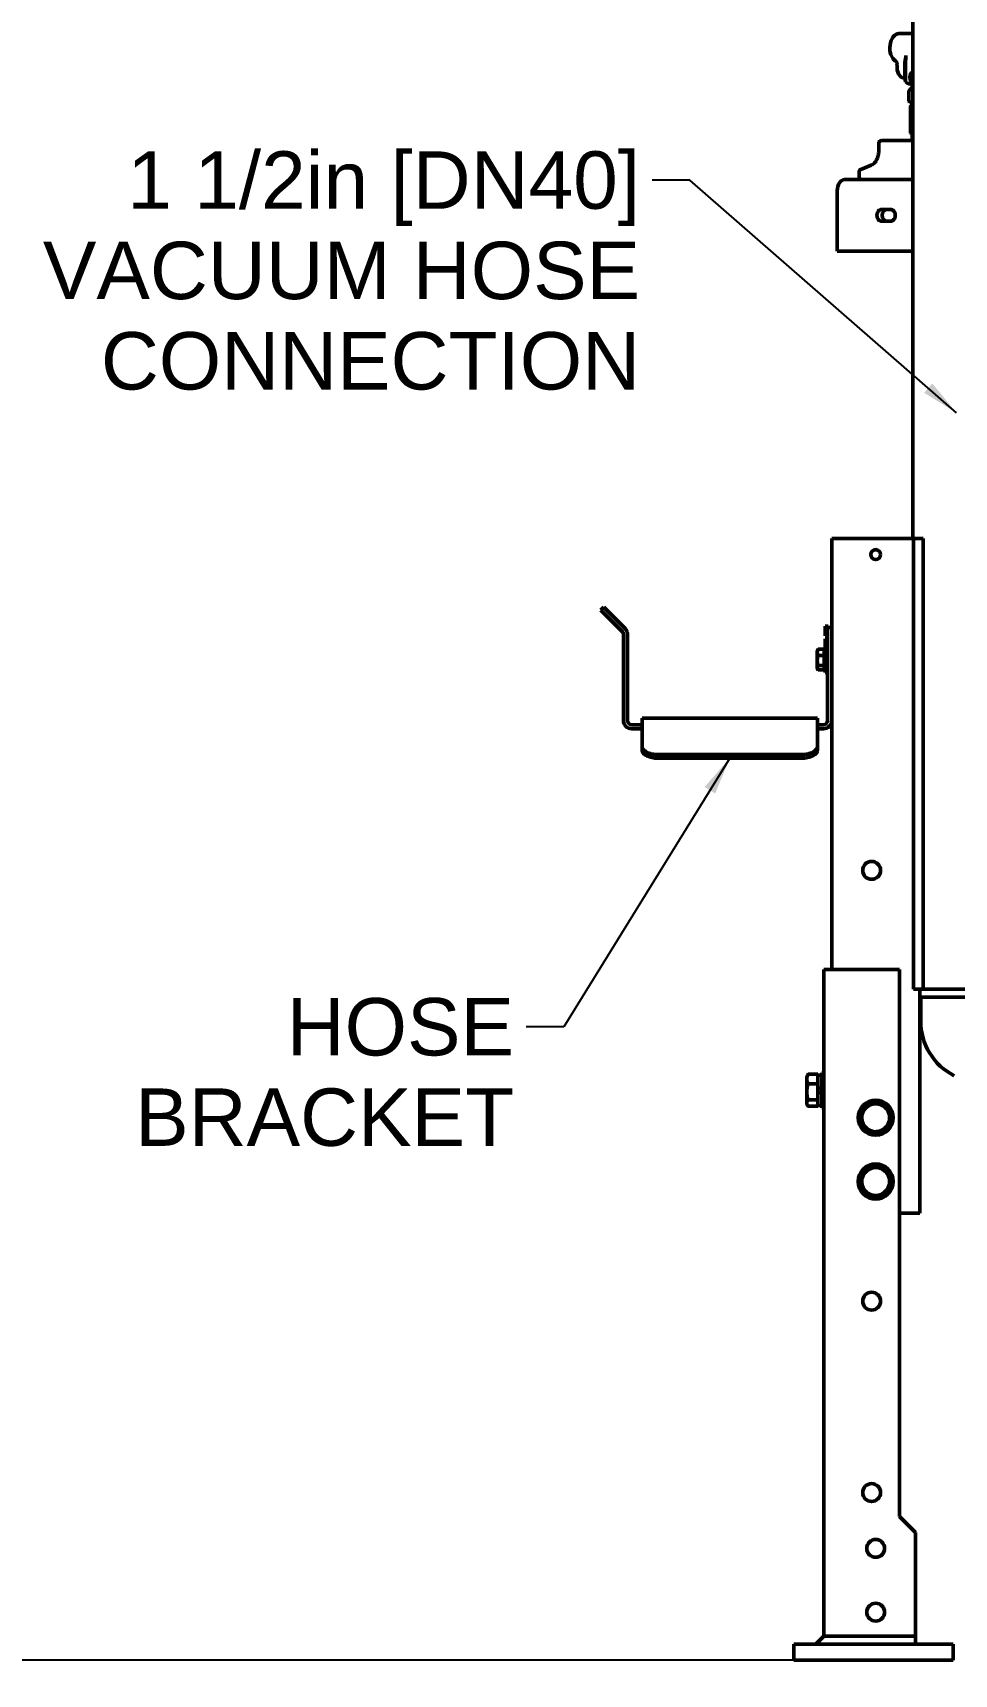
# Model space of a CAD drawing. Header units: inches. Extents: x 15 to 402, y 6 to 258.
# Drawn here: x 41.5 to 70.4, y 32.4 to 83.8 of the extents above; entities that cross this region are included whole.
import ezdxf

# ---------------------------------------------------------------- set-up
doc = ezdxf.new("R2010")
doc.units = ezdxf.units.IN
doc.header["$LTSCALE"] = 12
doc.header["$MEASUREMENT"] = 0
for name, color, linetype, lineweight in [('Dimension (ANSI)', 7, 'Continuous', 25), ('Symbol (ANSI)', 7, 'Continuous', 25), ('Visible (ANSI)', 7, 'Continuous', 50)]:
    doc.layers.add(name, color=color, linetype=linetype, lineweight=lineweight)
doc.styles.add('MEMCOR Medium', font='arial.ttf')
doc.styles.add('Standard D-E', font='arial.ttf')
doc.dimstyles.new('Default (ANSI)', dxfattribs={"dimscale": 12, "dimtxt": 0.15, "dimasz": 0.098425, "dimexe": 0.125, "dimexo": 0.0625, "dimgap": 0.031496, "dimtad": 0, "dimtih": 1, "dimtoh": 1, "dimdec": 4, "dimrnd": 1e-08, "dimzin": 3, "dimdsep": 46, "dimlunit": 5, "dimtxsty": 'MEMCOR Medium', "dimcen": 0.09, "dimdle": 0.393701, "dimclrd": 256, "dimclre": 256, "dimclrt": 256, "dimadec": 0, "dimazin": 1, "dimtfac": 0.8, "dimtofl": 0, "dimtmove": 0, "dimatfit": 3, "dimfxl": 1, "dimfrac": 1, "dimtolj": 1, "dimtzin": 4, "dimlwd": -1, "dimlwe": -1, "dimarcsym": 0})
doc.dimstyles.new('Default (ANSI)$7', dxfattribs={"dimscale": 12, "dimtxt": 0.15, "dimasz": 0.098425, "dimexe": 0.125, "dimexo": 0.0625, "dimgap": 0.031496, "dimtad": 0, "dimtih": 1, "dimtoh": 1, "dimdec": 4, "dimrnd": 1e-08, "dimzin": 3, "dimdsep": 46, "dimlunit": 5, "dimtxsty": 'MEMCOR Medium', "dimcen": 0.09, "dimdle": 0.393701, "dimclrd": 256, "dimclre": 256, "dimclrt": 256, "dimadec": 0, "dimazin": 1, "dimtfac": 0.8, "dimtofl": 0, "dimtmove": 0, "dimatfit": 3, "dimfxl": 1, "dimfrac": 1, "dimtolj": 1, "dimtzin": 4, "dimlwd": -1, "dimlwe": -1, "dimarcsym": 0})
doc.dimstyles.new('in [mm] D-E NeptuneBenson$7', dxfattribs={"dimscale": 12, "dimtxt": 0.15, "dimasz": 0.098425, "dimexe": 0.125, "dimexo": 0.063, "dimgap": 0.031496, "dimtad": 0, "dimtih": 1, "dimtoh": 1, "dimdec": 4, "dimrnd": 1e-08, "dimzin": 3, "dimdsep": 46, "dimlunit": 5, "dimtxsty": 'Standard D-E', "dimcen": 0.09, "dimdle": 0.393701, "dimclrd": 256, "dimclre": 256, "dimclrt": 256, "dimadec": 1, "dimazin": 1, "dimtfac": 1, "dimtofl": 0, "dimtmove": 0, "dimatfit": 3, "dimfxl": 1, "dimfrac": 1, "dimtolj": 1, "dimtzin": 4, "dimlwd": -1, "dimlwe": -1, "dimarcsym": 0})

# ---------------------------------------------------------------- blocks, each defined once
blk = doc.blocks.new('*D21')
at = {"layer": 'Defpoints', "color": 0, "transparency": 16777216}
for p in [(35.762, 131.253), (26.842, 32.833), (66.4, 32.833)]:
    blk.add_point(p, dxfattribs=at)
at = {"layer": 'Dimension (ANSI)', "transparency": 16777216}
for p, q in [((35.012, 131.253), (25.342, 131.253)), ((26.842, 130.072), (26.842, 86.641)), ((26.842, 34.014), (26.842, 79.9)), ((65.65, 32.833), (25.342, 32.833))]:
    blk.add_line(p, q, dxfattribs=at)
for points in [[(26.646, 130.072), (27.039, 130.072), (26.842, 131.253)], [(26.646, 34.014), (27.039, 34.014), (26.842, 32.833)]]:
    blk.add_solid(points, dxfattribs=at)
at = {"layer": 'Dimension (ANSI)', "transparency": 16777216, "char_height": 1.8, "attachment_point": 5, "style": 'MEMCOR Medium'}
for s, insert in [('\\A1; 98{\\H0.8x;\\S7#16;} in', (26.842, 85.11)), ('\\A1;[2499.9 mm]', (26.842, 81.739))]:
    blk.add_mtext(s, dxfattribs=dict(at, insert=insert))
blk = doc.blocks.new('*D22')
at = {"layer": 'Defpoints', "color": 0, "transparency": 16777216}
for p in [(39.782, 121.366), (66.813, 121.366), (66.4, 32.833)]:
    blk.add_point(p, dxfattribs=at)
at = {"layer": 'Dimension (ANSI)', "transparency": 16777216}
for p, q in [((66.063, 121.366), (38.282, 121.366)), ((39.782, 120.185), (39.782, 98.949)), ((39.782, 34.014), (39.782, 92.159)), ((65.65, 32.833), (38.282, 32.833))]:
    blk.add_line(p, q, dxfattribs=at)
for points in [[(39.585, 120.185), (39.979, 120.185), (39.782, 121.366)], [(39.585, 34.014), (39.979, 34.014), (39.782, 32.833)]]:
    blk.add_solid(points, dxfattribs=at)
at = {"layer": 'Dimension (ANSI)', "transparency": 16777216, "char_height": 1.8, "attachment_point": 5, "style": 'MEMCOR Medium'}
for s, insert in [('\\A1; 88{\\H0.8x;\\S9#16;} in', (39.782, 97.418)), ('\\A1;[2248.7 mm]', (39.782, 94.022))]:
    blk.add_mtext(s, dxfattribs=dict(at, insert=insert))

msp = doc.modelspace()

# ---------------------------------------------------------------- linework, layer by layer
at = {"layer": 'Visible (ANSI)'}
for p, q in [((69.12696, 67.98676), (69.12696, 108.65333)), ((68.69721, 83.81747), (69.12696, 83.81747)), ((68.6379, 82.84932), (68.6379, 82.73541)), ((68.87886, 82.84932), (68.87886, 82.42086)), ((68.90561, 82.29553), (68.90561, 82.90577)), ((68.87886, 82.42086), (68.89424, 82.42086)), ((68.89424, 82.34042), (68.89424, 82.42086)), ((69.00278, 82.00973), (69.00278, 81.70082)), ((69.10554, 82.13987), (69.02956, 82.04932)), ((69.12696, 82.13987), (69.10554, 82.13987)), ((69.05311, 81.66804), (69.02956, 81.68164)), ((69.07525, 81.66804), (69.05311, 81.66804)), ((69.0624, 81.55607), (69.0624, 80.70006)), ((69.12696, 81.66804), (69.07525, 81.66804)), ((69.10554, 81.58416), (69.08535, 81.57251)), ((69.10554, 81.58416), (69.10554, 81.66804)), ((69.12451, 81.58416), (69.10554, 81.58416)), ((69.12696, 81.58416), (69.12451, 81.58416)), ((68.0616, 80.37839), (68.0616, 80.12635)), ((68.14548, 80.46227), (69.12696, 80.46227)), ((69.10554, 80.67197), (69.08535, 80.68362)), ((69.10554, 80.67197), (69.12451, 80.67197)), ((69.10554, 80.67197), (69.10554, 80.46227)), ((69.12451, 80.67197), (69.12696, 80.67197)), ((66.98713, 79.24076), (69.12696, 79.24076)), ((67.44994, 79.48233), (67.44994, 79.32464)), ((67.82276, 79.69052), (67.49953, 79.56235)), ((66.76216, 76.99563), (66.76216, 78.89076)), ((68.15061, 78.30813), (68.43788, 78.30813)), ((68.43788, 77.93313), (68.15061, 77.93313)), ((69.12696, 76.99563), (66.76216, 76.99563)), ((66.59008, 54.48276), (66.59008, 67.98676)), ((66.59008, 67.98676), (67.28008, 67.98676)), ((67.28008, 67.98676), (69.15476, 67.98676)), ((69.45698, 67.98676), (69.15476, 67.98676)), ((69.15476, 53.86576), (69.15476, 67.98676)), ((69.45698, 53.86576), (69.45698, 67.98676)), ((59.44574, 65.83339), (59.35381, 65.74147)), ((59.70736, 65.38791), (59.35381, 65.74147)), ((59.44574, 65.83339), (59.79929, 65.47984)), ((59.70736, 65.38791), (60.02308, 65.0722)), ((60.115, 65.16412), (59.79929, 65.47984)), ((60.06115, 64.98028), (60.06115, 62.28379)), ((60.19115, 62.28379), (60.19115, 64.98028)), ((66.38033, 64.94387), (66.38033, 65.23686)), ((66.47433, 65.23686), (66.38033, 65.23686)), ((66.38033, 64.94387), (66.38033, 64.94387)), ((66.47433, 64.94387), (66.38033, 64.94387)), ((66.47433, 64.84987), (66.38033, 64.84987)), ((66.38033, 64.55686), (66.38033, 64.84987)), ((66.47433, 64.94387), (66.40533, 64.94387)), ((66.59008, 65.19676), (66.46008, 65.19676)), ((66.46008, 64.69676), (66.46008, 65.19676)), ((66.13707, 64.47776), (66.15197, 64.50356)), ((66.13707, 64.47776), (66.13707, 64.42313)), ((66.13707, 64.42313), (66.13707, 64.16576)), ((66.35507, 64.51925), (66.16217, 64.51925)), ((66.35507, 64.327), (66.16217, 64.327)), ((66.35507, 64.51925), (66.35507, 64.42313)), ((66.35507, 64.47776), (66.38008, 64.47776)), ((66.35507, 64.42313), (66.35507, 64.327)), ((66.35507, 64.327), (66.35507, 64.16576)), ((66.38008, 64.60276), (66.38008, 63.79076)), ((66.38008, 64.60276), (66.46008, 64.60276)), ((66.47433, 64.55686), (66.38033, 64.55686)), ((66.46008, 64.69676), (66.46008, 62.28379)), ((66.13707, 64.16576), (66.13707, 63.93939)), ((66.13707, 63.93939), (66.13707, 63.91576)), ((66.13707, 63.91576), (66.15197, 63.88996)), ((66.35507, 64.00451), (66.16217, 64.00451)), ((66.35507, 63.87427), (66.16217, 63.87427)), ((66.35507, 64.16576), (66.35507, 64.00451)), ((66.35507, 64.00451), (66.35507, 63.93939)), ((66.35507, 63.93939), (66.35507, 63.87427)), ((66.35507, 63.91576), (66.38008, 63.91576)), ((66.38008, 63.79076), (66.46008, 63.79076)), ((60.64208, 62.35359), (60.64208, 61.46671)), ((66.14208, 62.35359), (60.64208, 62.35359)), ((66.14208, 61.46671), (66.14208, 62.35359)), ((60.64208, 62.15379), (60.32115, 62.15379)), ((60.32115, 62.02379), (60.64208, 62.02379)), ((66.33008, 62.15379), (66.14208, 62.15379)), ((66.14208, 62.02379), (66.33008, 62.02379)), ((60.64208, 61.46671), (60.64208, 61.35656)), ((66.14208, 61.35656), (66.14208, 61.46671)), ((65.64208, 61.21398), (61.14208, 61.21398)), ((61.14208, 61.10408), (65.64208, 61.10408)), ((66.34008, 33.58276), (66.34008, 54.48276)), ((66.34008, 54.48276), (67.03008, 54.48276)), ((67.03008, 54.48276), (68.71678, 54.48276)), ((68.71678, 54.48276), (68.71678, 37.33276)), ((69.45698, 53.86576), (69.15476, 53.86576)), ((69.35614, 53.86576), (69.35614, 46.83676)), ((69.37721, 53.61576), (69.35614, 53.63684)), ((69.37721, 53.61576), (69.37721, 52.8664)), ((87.19333, 53.61576), (69.37721, 53.61576)), ((69.45698, 53.86576), (86.99403, 53.86576)), ((65.80833, 51.13026), (65.83093, 51.1694)), ((65.80833, 51.13026), (65.80833, 51.04391)), ((65.80833, 51.04391), (65.80833, 50.64234)), ((66.15208, 51.19458), (65.84741, 51.19458)), ((66.15208, 51.19458), (66.15208, 51.14854)), ((66.27708, 51.16411), (66.15208, 51.16411)), ((66.15208, 50.93929), (66.15208, 51.14854)), ((66.15208, 50.93929), (66.15208, 50.89324)), ((66.27708, 51.24394), (66.27708, 50.14158)), ((66.27708, 51.24394), (66.34008, 51.24394)), ((65.80833, 50.64234), (65.80833, 50.29119)), ((66.15208, 50.89324), (65.84741, 50.89324)), ((66.15208, 50.89324), (66.15208, 50.81657)), ((66.15208, 50.76056), (66.15208, 50.81657)), ((66.27708, 50.76056), (66.15208, 50.76056)), ((66.15208, 50.76056), (66.15208, 50.62496)), ((66.27708, 50.62496), (66.15208, 50.62496)), ((66.15208, 50.46811), (66.15208, 50.62496)), ((66.15208, 50.46811), (66.15208, 50.39143)), ((65.80833, 50.29119), (65.80833, 50.25526)), ((65.80833, 50.25526), (65.83093, 50.21612)), ((66.15208, 50.39143), (65.84741, 50.39143)), ((66.15208, 50.19095), (65.84741, 50.19095)), ((66.15208, 50.39143), (66.15208, 50.3608)), ((66.15208, 50.22158), (66.15208, 50.3608)), ((66.15208, 50.22158), (66.15208, 50.19095)), ((66.27708, 50.22141), (66.15208, 50.22141)), ((66.27708, 50.14158), (66.34008, 50.14158)), ((68.43335, 49.89977), (68.40063, 49.89982)), ((68.41024, 49.7642), (68.43311, 49.76416)), ((68.43335, 47.89977), (68.40063, 47.89982)), ((68.41024, 47.7642), (68.43311, 47.76416)), ((69.35614, 46.83676), (68.71678, 46.83676)), ((68.71678, 37.33276), (69.21678, 36.83276)), ((69.21678, 36.83276), (69.21678, 33.58276)), ((66.34008, 33.58276), (66.09008, 33.33276)), ((66.34008, 33.58276), (67.03008, 33.58276)), ((67.03008, 33.58276), (69.21678, 33.58276)), ((69.21678, 33.33276), (69.21678, 33.58276)), ((65.40008, 33.33276), (65.40008, 32.83276)), ((65.40008, 33.33276), (66.40008, 33.33276)), ((69.40008, 33.33276), (66.40008, 33.33276)), ((69.40008, 33.33276), (70.40008, 33.33276)), ((70.40008, 32.83276), (70.40008, 33.33276)), ((66.40008, 32.83276), (65.40008, 32.83276)), ((69.40008, 32.83276), (66.40008, 32.83276)), ((70.40008, 32.83276), (69.40008, 32.83276))]:
    msp.add_line(p, q, dxfattribs=at)
for centre, radius in [((67.96714, 67.48676), 0.155), ((67.84008, 57.58676), 0.28), ((67.96678, 49.83276), 0.55118), ((67.96678, 47.83276), 0.55118), ((67.84008, 44.08276), 0.28), ((67.84008, 38.08276), 0.28), ((67.96678, 36.33276), 0.28), ((67.96678, 34.33276), 0.28)]:
    msp.add_circle(centre, radius, dxfattribs=at)
for centre, radius, start, end in [((68.14548, 80.37839), 0.08388, 90, 180), ((59.93115, 64.98028), 0.13, 0, 45), ((59.93115, 64.98028), 0.26, 0, 45), ((60.32115, 62.28379), 0.26, 180, 270), ((60.32115, 62.28379), 0.13, 180, 270), ((66.33008, 62.28379), 0.26, 270, 0), ((66.33008, 62.28379), 0.13, 270, 0), ((71.30721, 52.8664), 1.93, 180, 242.879025), ((67.96678, 49.83276), 0.47135, 162.205965, 205.899353), ((67.96678, 49.83276), 0.4375, 124.052659, 184.052659), ((67.96678, 49.83276), 0.47135, 102.205965, 145.899353), ((67.96678, 49.83276), 0.4375, 64.052659, 124.052659), ((67.96678, 49.83276), 0.47135, 42.205965, 85.899353), ((67.96678, 49.83276), 0.4375, 4.052659, 64.052659), ((67.96678, 49.83276), 0.47135, 8.172259, 25.899353), ((67.96678, 49.83276), 0.4375, 184.052659, 244.052659), ((67.96678, 49.83276), 0.47135, 222.205965, 265.899353), ((67.96678, 49.83276), 0.4375, 244.052659, 304.052659), ((67.96678, 49.83276), 0.47135, 282.205965, 325.899353), ((67.96678, 49.83276), 0.4375, 304.052659, 4.052659), ((67.96678, 49.83276), 0.47135, 342.205965, 351.63163), ((67.96678, 47.83276), 0.47135, 162.205965, 205.899353), ((67.96678, 47.83276), 0.4375, 124.052659, 184.052659), ((67.96678, 47.83276), 0.47135, 102.205965, 145.899353), ((67.96678, 47.83276), 0.4375, 64.052659, 124.052659), ((67.96678, 47.83276), 0.47135, 42.205965, 85.899353), ((67.96678, 47.83276), 0.4375, 4.052659, 64.052659), ((67.96678, 47.83276), 0.4375, 304.052659, 4.052659), ((67.96678, 47.83276), 0.47135, 8.172259, 25.899353), ((67.96678, 47.83276), 0.4375, 184.052659, 244.052659), ((67.96678, 47.83276), 0.47135, 222.205965, 265.899353), ((67.96678, 47.83276), 0.4375, 244.052659, 304.052659), ((67.96678, 47.83276), 0.47135, 282.205965, 325.899353), ((67.96678, 47.83276), 0.47135, 342.205965, 351.63163)]:
    msp.add_arc(centre, radius, start, end, dxfattribs=at)
for centre, major_axis, ratio, start_param, end_param in [((68.69721, 83.37185), (0, 0.44561), 0.64278761, 0, 2.75995643), ((68.56242, 82.84932), (0, 0.11743), 0.64278761, 4.71238898, 5.90154908), ((68.89334, 82.84932), (0, 0.11743), 0.12325683, 0.38163623, 1.57079633), ((68.86749, 83.37185), (0, -0.44561), 0.12325683, 0.38163623, 1.00176674), ((68.95731, 82.90577), (0, -0.4194), 0.12325683, 4.14335939, 4.71238898), ((68.87886, 82.73541), (0, -0.31455), 0.76604444, 4.71238898, 6.28318531), ((68.9564, 83.25966), (0, 1.0485), 0.12325683, 2.63979764, 2.73770078), ((69.17746, 82.4528), (0, -0.18349), 0.76604444, 3.50911824, 5.91565972), ((69.1505, 82.4528), (0, 0.14155), 0.76604444, 0.21889046, 2.9227022), ((69.22127, 83.25966), (0, -1.0485), 0.76604444, 5.87929347, 6.16549353), ((66.98713, 78.89076), (0, 0.35), 0.64278761, 0, 1.57079633), ((68.15061, 78.12063), (0, -0.1875), 0.76604444, 3.14159265, 6.28318531), ((68.31131, 78.12063), (0, 0.1875), 0.76604444, 0, 3.14159265), ((68.43788, 78.12063), (0, 0.1875), 0.76604444, 3.14159265, 6.28318531)]:
    msp.add_ellipse(centre, major_axis=major_axis, ratio=ratio, start_param=start_param, end_param=end_param, dxfattribs=at)
for points, weights in [([(69.00278, 82.00973), (69.0669, 82.12144), (69.12696, 82.04172)], [1.3976395859, 1.58560729126, 1.44675437085]), ([(69.07525, 81.66804), (69.04161, 81.66804), (69.00278, 81.70082)], [2.18222620054, 2.18222620054, 2.02554940852]), ([(69.0624, 81.55607), (69.09568, 81.58416), (69.12451, 81.58416)], [3.34375465086, 3.60239497321, 3.60239497321]), ([(69.12696, 81.68532), (69.10009, 81.66804), (69.07525, 81.66804)], [2.09672972184, 2.18222620054, 2.18222620054]), ([(69.12451, 81.58416), (69.12573, 81.58416), (69.12696, 81.58411)], [3.60239497321, 3.60239497321, 3.60192817382]), ([(69.12451, 80.67197), (69.09568, 80.67197), (69.0624, 80.70006)], [3.60239497321, 3.60239497321, 3.34375465086]), ([(69.12696, 80.67201), (69.12573, 80.67197), (69.12451, 80.67197)], [3.60192817382, 3.60239497321, 3.60239497321]), ([(66.16217, 64.51925), (66.13707, 64.46774), (66.13707, 64.42313)], [1, 1.0379548493, 1]), ([(66.13707, 64.42313), (66.13707, 64.37852), (66.16217, 64.327)], [1, 1.0379548493, 1]), ([(66.16217, 64.327), (66.13707, 64.24059), (66.13707, 64.16576)], [1, 1.0379548493, 1]), ([(66.15197, 64.50356), (66.15637, 64.51119), (66.16217, 64.51925)], [1.01321740494, 1.00852226611, 1]), ([(66.13707, 64.16576), (66.13707, 64.09092), (66.16217, 64.00451)], [1, 1.0379548493, 1]), ([(66.16217, 64.00451), (66.13707, 63.96962), (66.13707, 63.93939)], [1, 1.0379548493, 1]), ([(66.13707, 63.93939), (66.13707, 63.90917), (66.16217, 63.87427)], [1, 1.0379548493, 1]), ([(65.84741, 51.19458), (65.80833, 51.11384), (65.80833, 51.04391)], [1.01001874936, 1.04314139574, 1]), ([(65.80833, 51.04391), (65.80833, 50.97399), (65.84741, 50.89324)], [1, 1.04314139574, 1.01001874936]), ([(65.83093, 51.1694), (65.83799, 51.18163), (65.84741, 51.19458)], [1.02138311763, 1.01781173633, 1.01001874936]), ([(65.84741, 50.89324), (65.80833, 50.75878), (65.80833, 50.64234)], [1.01001874936, 1.04314139574, 1]), ([(65.80833, 50.64234), (65.80833, 50.52589), (65.84741, 50.39143)], [1, 1.04314139574, 1.01001874936]), ([(65.84741, 50.39143), (65.80833, 50.33771), (65.80833, 50.29119)], [1.01001874936, 1.04314139574, 1]), ([(65.80833, 50.29119), (65.80833, 50.24467), (65.84741, 50.19095)], [1, 1.04314139574, 1.01001874936]), ([(67.51252, 50.0538), (67.62468, 50.1296), (67.7218, 50.19524)], [1.01001874936, 1.04314139574, 1]), ([(67.53038, 49.80184), (67.52209, 49.91878), (67.51252, 50.0538)], [1, 1.04314139574, 1.01001874936]), ([(67.7218, 50.19524), (67.81893, 50.26089), (67.93108, 50.33668)], [1, 1.04314139574, 1.01001874936]), ([(67.93108, 50.33668), (68.0528, 50.27745), (68.15821, 50.22616)], [1.01001874936, 1.04314139574, 1]), ([(68.15821, 50.22616), (68.26362, 50.17487), (68.38534, 50.11564)], [1, 1.04314139574, 1.01001874936]), ([(68.38534, 50.11564), (68.3949, 49.98062), (68.40319, 49.86368)], [1.01001874936, 1.04314139574, 1]), ([(67.54823, 49.54989), (67.53866, 49.68491), (67.53038, 49.80184)], [1.01001874936, 1.04314139574, 1]), ([(67.77536, 49.43937), (67.66994, 49.49066), (67.54823, 49.54989)], [1, 1.04314139574, 1.01001874936]), ([(68.00248, 49.32885), (67.88077, 49.38807), (67.77536, 49.43937)], [1.01001874936, 1.04314139574, 1]), ([(68.21176, 49.47028), (68.11464, 49.40464), (68.00248, 49.32885)], [1, 1.04314139574, 1.01001874936]), ([(68.42104, 49.61172), (68.30889, 49.53593), (68.21176, 49.47028)], [1.01001874936, 1.04314139574, 1]), ([(68.40319, 49.86368), (68.41147, 49.74675), (68.42104, 49.61172)], [1, 1.04314139574, 1.01001874936]), ([(67.51252, 48.0538), (67.62468, 48.1296), (67.7218, 48.19524)], [1.01001874936, 1.04314139574, 1]), ([(67.53038, 47.80184), (67.52209, 47.91878), (67.51252, 48.0538)], [1, 1.04314139574, 1.01001874936]), ([(67.7218, 48.19524), (67.81893, 48.26089), (67.93108, 48.33668)], [1, 1.04314139574, 1.01001874936]), ([(67.93108, 48.33668), (68.0528, 48.27745), (68.15821, 48.22616)], [1.01001874936, 1.04314139574, 1]), ([(68.15821, 48.22616), (68.26362, 48.17487), (68.38534, 48.11564)], [1, 1.04314139574, 1.01001874936]), ([(68.38534, 48.11564), (68.3949, 47.98062), (68.40319, 47.86368)], [1.01001874936, 1.04314139574, 1]), ([(68.40319, 47.86368), (68.41147, 47.74675), (68.42104, 47.61172)], [1, 1.04314139574, 1.01001874936]), ([(67.54823, 47.54989), (67.53866, 47.68491), (67.53038, 47.80184)], [1.01001874936, 1.04314139574, 1]), ([(67.77536, 47.43937), (67.66994, 47.49066), (67.54823, 47.54989)], [1, 1.04314139574, 1.01001874936]), ([(68.00248, 47.32885), (67.88077, 47.38807), (67.77536, 47.43937)], [1.01001874936, 1.04314139574, 1]), ([(68.21176, 47.47028), (68.11464, 47.40464), (68.00248, 47.32885)], [1, 1.04314139574, 1.01001874936]), ([(68.42104, 47.61172), (68.30889, 47.53593), (68.21176, 47.47028)], [1.01001874936, 1.04314139574, 1])]:
    msp.add_rational_spline(points, weights, degree=2, dxfattribs=at)
for points, knots in [([(67.82276, 79.69052), (67.84807, 79.70056), (67.87301, 79.71507), (67.92047, 79.75306), (67.94296, 79.77655), (67.98337, 79.83143), (68.00127, 79.86282), (68.03067, 79.93138), (68.04217, 79.96855), (68.05764, 80.04594), (68.0616, 80.08614), (68.0616, 80.12635)], [3.43650117, 3.43650117, 3.43650117, 3.43650117, 3.69167874, 3.69167874, 3.9468563, 3.9468563, 4.20203386, 4.20203386, 4.45721142, 4.45721142, 4.71238898, 4.71238898, 4.71238898, 4.71238898]), ([(67.49953, 79.56235), (67.49242, 79.55953), (67.48623, 79.55573), (67.47475, 79.54655), (67.46988, 79.54102), (67.46208, 79.52988), (67.45916, 79.52424), (67.45462, 79.51306), (67.453, 79.50751), (67.45077, 79.49646), (67.45016, 79.49097), (67.44995, 79.48442), (67.44994, 79.48338), (67.44994, 79.48233)], [0.23921633, 0.23921633, 0.23921633, 0.23921633, 0.45710213, 0.45710213, 0.72095128, 0.72095128, 0.98726728, 0.98726728, 1.25358328, 1.25358328, 1.51989928, 1.51989928, 1.57079633, 1.57079633, 1.57079633, 1.57079633]), ([(67.44994, 79.32464), (67.44994, 79.3181), (67.45058, 79.31156), (67.45333, 79.29843), (67.45542, 79.29183), (67.46159, 79.27861), (67.46568, 79.27195), (67.47693, 79.25924), (67.48414, 79.25314), (67.50019, 79.24496), (67.50824, 79.24234), (67.51955, 79.24094), (67.52242, 79.24076), (67.52529, 79.24076)], [0, 0, 0, 0, 0.31415927, 0.31415927, 0.62831853, 0.62831853, 0.9424778, 0.9424778, 1.2540516, 1.2540516, 1.49161013, 1.49161013, 1.57079633, 1.57079633, 1.57079633, 1.57079633]), ([(61.14208, 61.21398), (61.07929, 61.21398), (61.01232, 61.22071), (60.88913, 61.24775), (60.83291, 61.26801), (60.74409, 61.31397), (60.7056, 61.34271), (60.65459, 61.40416), (60.64208, 61.43683), (60.64208, 61.46671)], [3.83284768, 3.83284768, 3.83284768, 3.83284768, 4.3112545, 4.3112545, 4.78966133, 4.78966133, 5.26851574, 5.26851574, 5.74737015, 5.74737015, 5.74737015, 5.74737015]), ([(60.64208, 61.35656), (60.64208, 61.32674), (60.65459, 61.29413), (60.7056, 61.23276), (60.74409, 61.20403), (60.83291, 61.1581), (60.88913, 61.13784), (61.01232, 61.11081), (61.07929, 61.10408), (61.14208, 61.10408)], [1.91849933, 1.91849933, 1.91849933, 1.91849933, 2.39737053, 2.39737053, 2.87624174, 2.87624174, 3.35464909, 3.35464909, 3.83305645, 3.83305645, 3.83305645, 3.83305645]), ([(66.14208, 61.46671), (66.14208, 61.43683), (66.12956, 61.40416), (66.07855, 61.34271), (66.04006, 61.31397), (65.95124, 61.26801), (65.89502, 61.24775), (65.77183, 61.22071), (65.70486, 61.21398), (65.64208, 61.21398)], [1.91832521, 1.91832521, 1.91832521, 1.91832521, 2.39717963, 2.39717963, 2.87603404, 2.87603404, 3.35444086, 3.35444086, 3.83284768, 3.83284768, 3.83284768, 3.83284768]), ([(65.64208, 61.10408), (65.70486, 61.10408), (65.77183, 61.11081), (65.89502, 61.13784), (65.95124, 61.1581), (66.04006, 61.20403), (66.07855, 61.23276), (66.12956, 61.29413), (66.14208, 61.32674), (66.14208, 61.35656)], [3.83305645, 3.83305645, 3.83305645, 3.83305645, 4.3114638, 4.3114638, 4.78987116, 4.78987116, 5.26874236, 5.26874236, 5.74761357, 5.74761357, 5.74761357, 5.74761357])]:
    msp.add_open_spline(points, degree=3, knots=knots, dxfattribs=at)

# ---------------------------------------------------------------- texts
at = {"layer": 'Symbol (ANSI)', "char_height": 1.8000001, "attachment_point": 3, "line_spacing_factor": 0.944221, "style": 'Standard D-E'}
for s, insert, width in [('\\fArial|b0|i0;1 1/2in [DN40] \\P\\fArial|b0|i0;VACUUM HOSE\\P\\fArial|b0|i0;CONNECTION\\P', (60.58165, 80.12689), 18.7271355), ('\\fArial|b0|i0;HOSE\\P\\fArial|b0|i0;BRACKET', (56.63019, 53.58419), 11.8810984)]:
    msp.add_mtext(s, dxfattribs=dict(at, insert=insert, width=width))

# ---------------------------------------------------------------- dimensions: what is measured, and where the dimension line sits
at = {"layer": 'Dimension (ANSI)'}
for base, p1, p2, text, picture, middle in [((26.8424, 32.83276), (35.76235, 131.25289), (66.40008, 32.83276), ' <> in\\X[2499.9 mm]', '*D21', (26.8424, 83.27039)), ((39.7822, 121.36576), (66.40008, 32.83276), (66.81255, 121.36576), ' <> in\\X[2248.7 mm]', '*D22', (39.7822, 95.55389))]:
    dim = msp.add_linear_dim(base=base, p1=p1, p2=p2, angle=90, text=text, dimstyle='Default (ANSI)', override={"dimgap": 0.031496, "dimdec": 4, "dimpost": '', "dimtol": 0, "dimlim": 0, "dimtp": 0, "dimtm": 0, "dimtdec": 2, "dimatfit": 1}, dxfattribs=at)
    dim.commit()
    dim.dimension.update_dxf_attribs({"geometry": picture, "text_midpoint": middle, "dimtype": 160})

# ---------------------------------------------------------------- leaders
at = {"layer": 'Symbol (ANSI)', "annotation_type": 0, "has_hookline": 1, "hookline_direction": 1}
for points, dimstyle, text_width in [([(70.50337, 71.92682), (62.1407, 79.22689), (60.9596, 79.22689)], 'in [mm] D-E NeptuneBenson$7', 18.57585), ([(63.39208, 61.10408), (58.18924, 52.68419), (57.00814, 52.68419)], 'in [mm] D-E NeptuneBenson$7', 11.64229), ([(88.09865, 45.56507), (85.88105, 26.392), (84.69995, 26.392)], 'Default (ANSI)$7', 54.32169)]:
    msp.add_leader(points, dimstyle=dimstyle, override={"dimtad": 0}, dxfattribs=dict(at, text_width=text_width))

doc.saveas('drawing.dxf')
